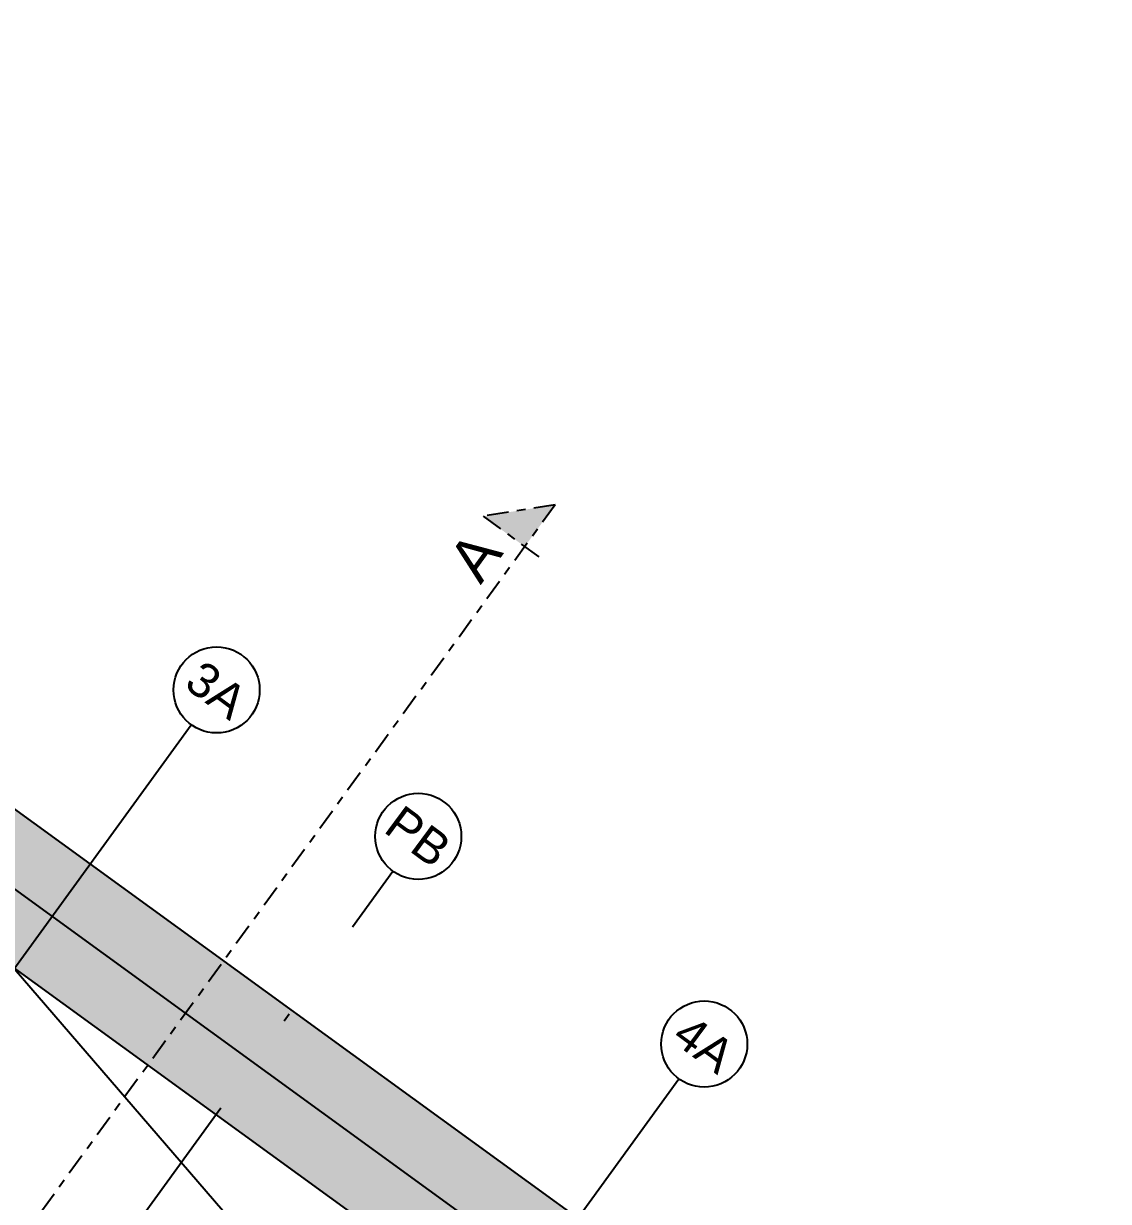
# Model space of a CAD drawing. Header units: millimetres. Extents: x 400392 to 401374, y 4543900 to 4544115.
# Drawn here: x 400726.6 to 400739.2, y 4544061.16 to 4544074.85 of the extents above; entities that cross this region are included whole.
import ezdxf
from ezdxf.enums import TextEntityAlignment as Align

# ---------------------------------------------------------------- set-up
doc = ezdxf.new("R2010")
doc.units = ezdxf.units.MM
for name, pattern in [('AKS', [3, 2.5, -0.25, 0, -0.25]), ('CENTER', [2, 1.25, -0.25, 0.25, -0.25]), ('DASHDOT2', [0.5, 0.25, -0.125, 0, -0.125])]:
    doc.linetypes.add(name, pattern=pattern)
for name, color, linetype in [('aks prota', 2, 'AKS'), ('caks prota', 4, 'Continuous'), ('kesit tarama prota', 252, 'Continuous'), ('kolon tarama prota', 252, 'Continuous'), ('merdiven prota', 2, 'Continuous'), ('perde prota', 1, 'Continuous'), ('PRT-AL-TUNEL_EKSENI', 14, 'DASHDOT2'), ('skesit prota', 7, 'Continuous'), ('taks prota', 7, 'Continuous'), ('tkesit prota', 7, 'Continuous')]:
    doc.layers.add(name, color=color, linetype=linetype)
doc.styles.add('Arial', font='Arial.ttf')
doc.styles.add('TAKS', font='Arial Unicode.ttf')

msp = doc.modelspace()

# ---------------------------------------------------------------- hatches: boundary and pattern name
at = {"layer": 'kesit tarama prota'}
h = msp.add_hatch(color=256, dxfattribs=at)
h.dxf.hatch_style = 1
h.paths.add_polyline_path([(400731.94, 4544069.126), (400732.778, 4544069.259), (400732.425, 4544068.774)])
at = {"layer": 'kolon tarama prota'}
h = msp.add_hatch(color=256, dxfattribs=at)
h.dxf.hatch_style = 1
h.paths.add_polyline_path([(400715.848, 4544073.462), (400705.444, 4544059.142), (400705.121, 4544059.377), (400704.65, 4544058.73), (400704.974, 4544058.495), (400701.624, 4544053.884), (400701.3, 4544054.119), (400700.83, 4544053.472), (400701.153, 4544053.236), (400690.75, 4544038.917), (400691.963, 4544038.035), (400716.18, 4544071.367), (400766.895, 4544034.52), (400769.447, 4544034.52), (400767.382, 4544036.02)])

# ---------------------------------------------------------------- linework, layer by layer
at = {"layer": 'aks prota', "ltscale": 10}
for p, q in [((400807.26, 4544006.12), (400712.66, 4544074.851)), ((400701.103, 4544028.923), (400728.552, 4544066.704)), ((400706.766, 4544024.808), (400734.215, 4544062.589))]:
    msp.add_line(p, q, dxfattribs=at)
at = {"layer": 'caks prota', "ltscale": 0.05}
for centre in [(400728.846, 4544067.108), (400731.188, 4544065.407), (400734.509, 4544062.994)]:
    msp.add_circle(centre, 0.5, dxfattribs=at)
at = {"layer": 'merdiven prota', "color": 4}
msp.add_lwpolyline([(400726.495, 4544063.872), (400734.469, 4544054.618), (400723.203, 4544059.342)], dxfattribs=at)
at = {"layer": 'perde prota'}
msp.add_lwpolyline([(400701.153, 4544053.236), (400690.75, 4544038.917), (400691.963, 4544038.035), (400716.18, 4544071.367), (400766.895, 4544034.52), (400769.447, 4544034.52), (400715.848, 4544073.462), (400705.444, 4544059.142), (400705.121, 4544059.377), (400704.65, 4544058.73), (400704.974, 4544058.495), (400701.624, 4544053.884), (400701.3, 4544054.119), (400700.83, 4544053.472)], close=True, dxfattribs=at)
at = {"layer": 'PRT-AL-TUNEL_EKSENI', "ltscale": 10}
msp.add_line((400703.443, 4544027.222), (400730.893, 4544065.003), dxfattribs=at)
at = {"layer": 'skesit prota', "linetype": 'CENTER', "ltscale": 0.2}
for p, q in [((400732.778, 4544069.259), (400731.94, 4544069.126)), ((400731.94, 4544069.126), (400732.668, 4544068.597))]:
    msp.add_line(p, q, dxfattribs=at)
msp.add_lwpolyline([(400732.778, 4544069.259), (400703.85, 4544029.443), (400656.849, 4544029.443)], dxfattribs=at)

# ---------------------------------------------------------------- texts
at = {"layer": 'taks prota', "style": 'TAKS'}
for s, p in [('3A', (400728.846, 4544067.108)), ('PB', (400731.188, 4544065.407)), ('4A', (400734.509, 4544062.994))]:
    msp.add_text(s, height=0.4, rotation=323.5052, dxfattribs=at).set_placement(p, align=Align.MIDDLE_CENTER)
at = {"layer": 'tkesit prota', "style": 'Arial'}
msp.add_text('A', height=0.5, rotation=54, dxfattribs=at).set_placement((400731.912, 4544068.323))

doc.saveas('drawing.dxf')
